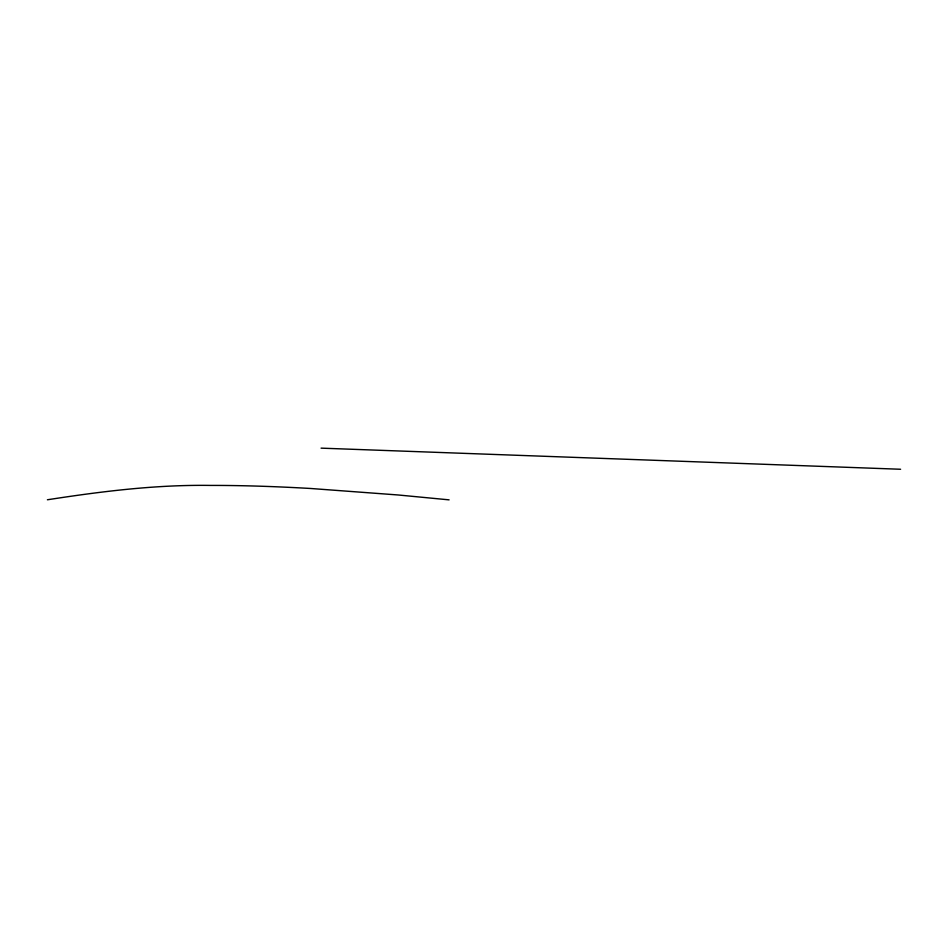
<?xml version="1.0" encoding="UTF-8"?>
<svg xmlns="http://www.w3.org/2000/svg" width="948" height="948" viewBox="0 0 948 948"><rect width="100%" height="100%" fill="white"/><g stroke="black" fill="none" stroke-linecap="round" stroke-linejoin="round"><path stroke-width="1.42" d="M47.4 499.774C101.483 491.42 155.934 484.57 210.788 485.423A505 71.159 8.3 0 1 310.66 488.481L398.148 494.975L449.103 499.857M321.076 448.143L900.6 469.26"/></g></svg>
